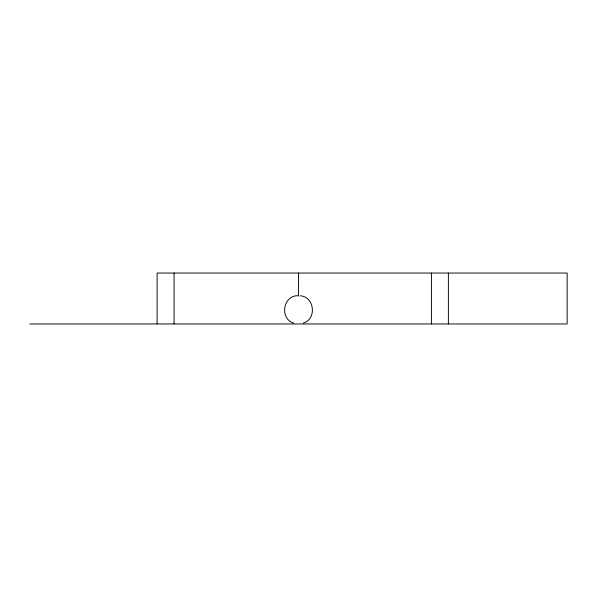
<?xml version="1.0" encoding="UTF-8"?>
<svg xmlns="http://www.w3.org/2000/svg" width="597" height="597" viewBox="0 0 597 597"><rect width="100%" height="100%" fill="white"/><g stroke="black" fill="none" stroke-linecap="round" stroke-linejoin="round"><path stroke-width="0.9" d="M303.358 323.089C317.044 318.955 314.529 296.724 300.246 295.784M297.619 295.702C282.829 295.769 279.508 318.82 293.642 323.089M29.85 323.955L567.15 323.955L567.15 273.045L157.108 273.045L157.108 323.955M448.377 273.045L448.377 323.955M431.415 273.045L431.415 323.955M298.5 273.045L298.5 296.187M174.07 273.045L174.07 323.955"/></g></svg>
